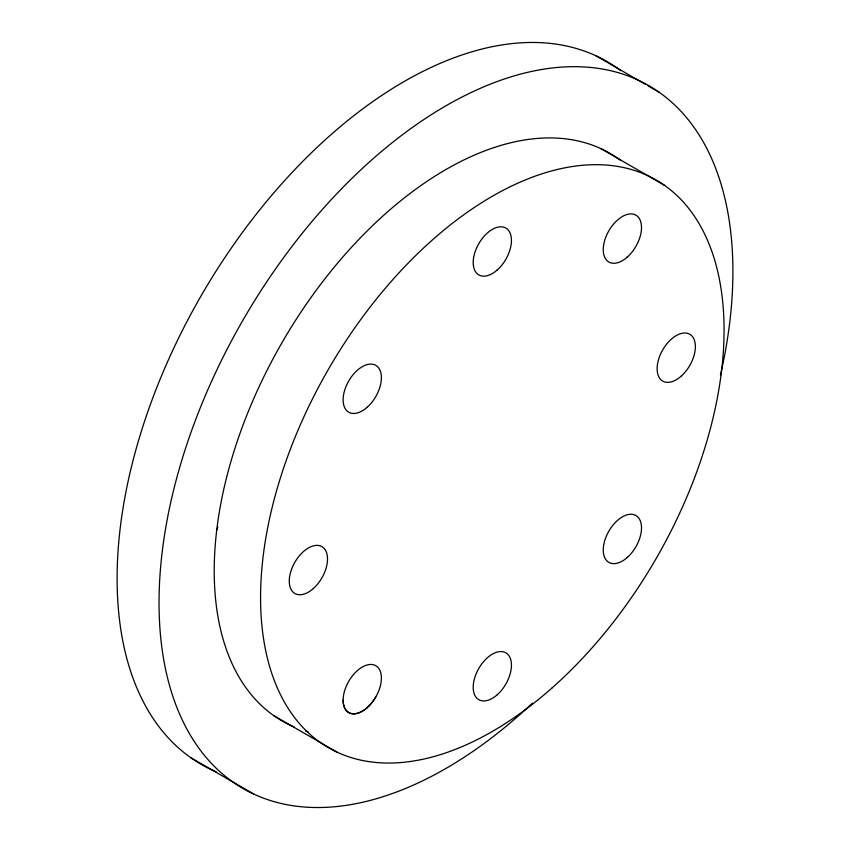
<?xml version="1.0" encoding="UTF-8"?>
<svg xmlns="http://www.w3.org/2000/svg" width="850" height="850" viewBox="0 0 850 850"><rect width="100%" height="100%" fill="white"/><g stroke="black" fill="none" stroke-linecap="round" stroke-linejoin="round"><path stroke-width="1.27" d="M596.031 55.824L645.596 84.448M647.87 85.754L659.196 92.299M601.046 148.708L664.541 185.364M273.743 715.604L337.248 752.271M190.804 757.701L253.969 794.176M375.785 696.947A27.051 15.619 -60 0 1 354.939 713.766A27.051 15.619 -60 0 1 343.134 700.177M217.026 529.72A27.051 15.619 -60 0 1 217.823 527.244M294.206 726.973A327.749 189.231 -60 0 1 281.562 343.411A327.749 189.231 -60 0 1 620.128 160.002M308.136 731.818A327.749 189.231 -60 0 1 305.756 731.128M532.408 703.131A405.779 234.281 -60 0 1 160.629 636.703A405.779 234.281 -60 0 1 473.237 91.534A405.779 234.281 -60 0 1 720.439 375.222M216.134 771.779A405.779 234.281 -60 0 1 201.142 295.757A405.779 234.281 -60 0 1 620.883 70.731M627.332 557.43A27.051 15.619 -60 0 0 635.906 515.525A27.051 15.619 -60 0 0 603.904 543.904A27.051 15.619 -60 0 0 627.332 557.43M497.271 694.726A27.051 15.619 -60 0 0 505.846 652.821A27.051 15.619 -60 0 0 473.843 681.201A27.051 15.619 -60 0 0 497.271 694.726M367.211 707.614A27.051 15.619 -60 0 0 375.785 665.709A27.051 15.619 -60 0 0 343.783 694.089A27.051 15.619 -60 0 0 367.211 707.614M313.342 588.529A27.051 15.619 -60 0 0 321.916 546.624A27.051 15.619 -60 0 0 289.914 575.004A27.051 15.619 -60 0 0 313.342 588.529M367.211 407.256A27.051 15.619 -60 0 0 375.785 365.351A27.051 15.619 -60 0 0 343.783 393.731A27.051 15.619 -60 0 0 367.211 407.256M497.271 269.96A27.051 15.619 -60 0 0 505.846 228.055A27.051 15.619 -60 0 0 473.843 256.434A27.051 15.619 -60 0 0 497.271 269.96M627.332 257.072A27.051 15.619 -60 0 0 635.906 215.167A27.051 15.619 -60 0 0 603.904 243.546A27.051 15.619 -60 0 0 627.332 257.072M681.201 376.157A27.051 15.619 -60 0 0 689.775 334.252A27.051 15.619 -60 0 0 657.773 362.621A27.051 15.619 -60 0 0 681.201 376.157M552.298 687.724A327.749 189.231 -60 0 0 656.189 180.03A327.749 189.231 -60 0 0 268.462 523.844A327.749 189.231 -60 0 0 552.298 687.724"/></g></svg>
